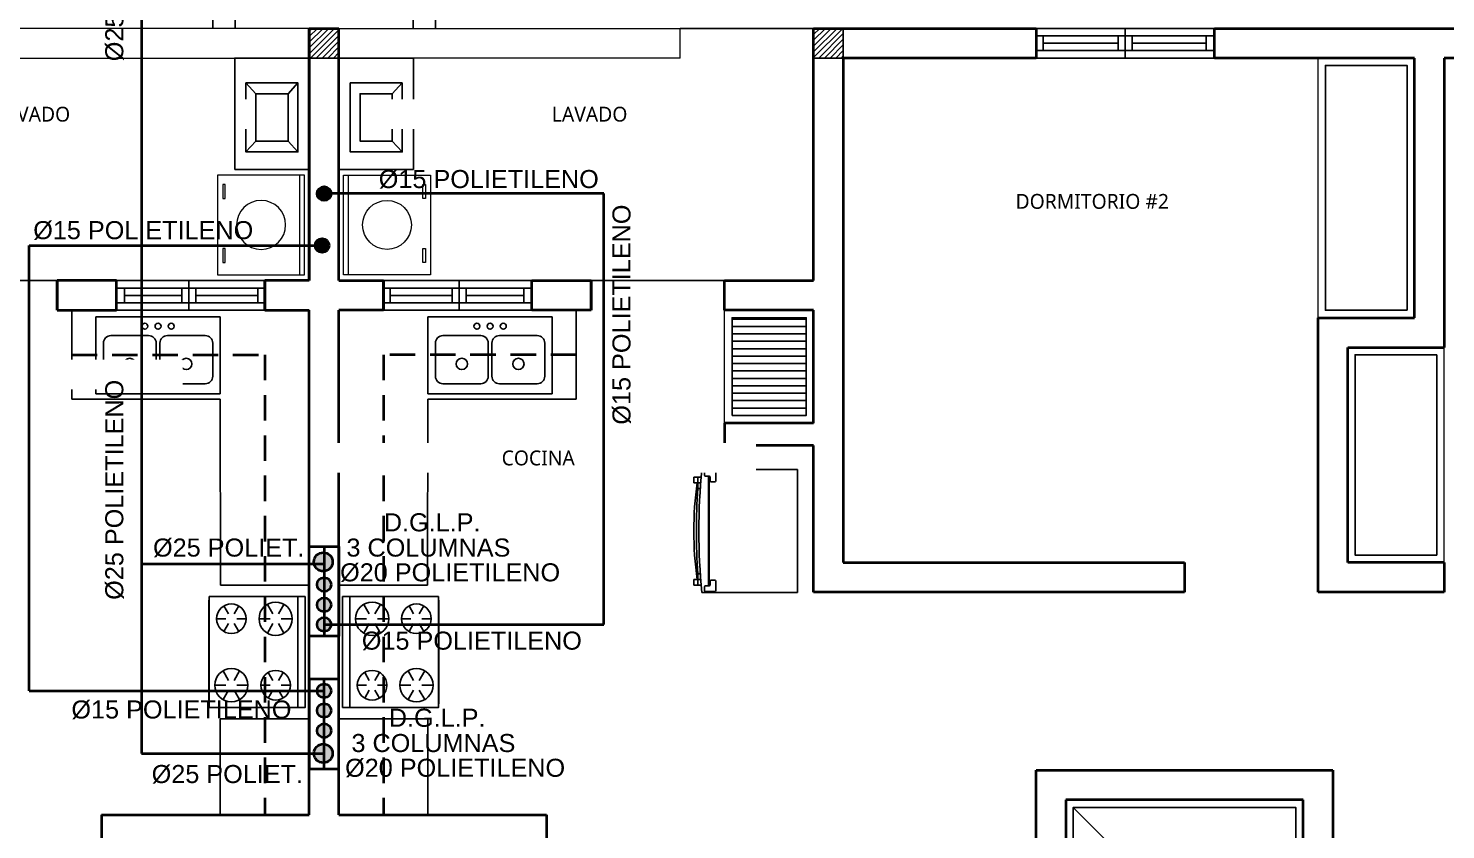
# Model space of a CAD drawing. Header units: feet. Extents: x 1019 to 2236, y -546 to 122.
# Drawn here: x 1083.44 to 1092.99, y -502.91 to -497.51 of the extents above; entities that cross this region are included whole.
import ezdxf

# ---------------------------------------------------------------- set-up
doc = ezdxf.new("R2010")
doc.units = ezdxf.units.FT
doc.header["$LTSCALE"] = 0.05
doc.header["$MEASUREMENT"] = 0
doc.linetypes.add('ACAD_ISO14W100', pattern=[25.5, 12, -3, 0.5, -3, 0.5, -3, 0.5, -3])
doc.linetypes.add('HIDDEN', pattern=[9.525, 6.35, -3.175])
for name, color, linetype, lineweight in [('A-WALL', 7, 'Continuous', 25), ('arq-pisos', 251, 'Continuous', 5), ('closet', 8, 'Continuous', 5), ('COCINA', 8, 'Continuous', 25), ('FURN', 8, 'Continuous', 9), ('GAS', 6, 'ACAD_ISO14W100', 35), ('MB', 8, 'Continuous', 20)]:
    doc.layers.add(name, color=color, linetype=linetype, lineweight=lineweight)
for name, color, linetype in [('columna', 9, 'Continuous'), ('MB3', 8, 'Continuous'), ('MUEBLES', 8, 'Continuous'), ('MUROS', 7, 'Continuous'), ('muross', 7, 'Continuous'), ('PERT-VENT', 8, 'Continuous'), ('PISO', 8, 'Continuous'), ('PISOS', 7, 'Continuous'), ('TEXXT', 2, 'Continuous'), ('TXT', 2, 'Continuous')]:
    doc.layers.add(name, color=color, linetype=linetype)
doc.styles.add('ads', font='trebuc.ttf', dxfattribs={"height": 0.14})
doc.styles.add('DAMIAN', font='arial.ttf', dxfattribs={"height": 0.12})
doc.styles.get("Standard").update_dxf_attribs({"font": 'arial.ttf'})
doc.linetypes.add('GAS_LINE', pattern='A,12.7,-5.08,["GAS",Standard,S=2.54,R=0,X=-2.54,Y=-1.27],-6.35', length=24.13)

# ---------------------------------------------------------------- blocks, each defined once
blk = doc.blocks.new('A$C285A50AC')
at = {"layer": 'MUEBLES'}
for p, q in [((0.0012, 0.6896, -0.889), (0, 0.0292, -0.889)), ((0.0012, 0.6896), (0.0011, 0.6388)), ((0.7632, 0.6882), (0.0012, 0.6896)), ((0.7632, 0.6882, -0.889), (0.0012, 0.6896, -0.889)), ((0.762, 0.0278, -0.889), (0.7632, 0.6882, -0.889)), ((0.7631, 0.6374), (0.7632, 0.6882)), ((0.0011, 0.6388), (0.7631, 0.6374)), ((0, 0.0292, -0.889), (0.762, 0.0278, -0.889))]:
    blk.add_line(p, q, dxfattribs=at)
at = {"layer": 'MUEBLES', "color": 8}
for p, q in [((0.1533, 0.5242, 0.0025), (0.1534, 0.6004, 0.0025)), ((0.6105, 0.5234, 0.0025), (0.6106, 0.5869, 0.0025)), ((0.1203, 0.5052, 0.0025), (0.0543, 0.5435, 0.0025)), ((0.1863, 0.5051, 0.0025), (0.2523, 0.5431, 0.0025)), ((0.5775, 0.5044, 0.0025), (0.5225, 0.5363, 0.0025)), ((0.6435, 0.5043, 0.0025), (0.6985, 0.5359, 0.0025)), ((0.1202, 0.4671, 0.0025), (0.0541, 0.4292, 0.0025)), ((0.1532, 0.448, 0.0025), (0.153, 0.3718, 0.0025)), ((0.1862, 0.467, 0.0025), (0.2521, 0.4288, 0.0025)), ((0.5774, 0.4663, 0.0025), (0.5223, 0.4347, 0.0025)), ((0.6104, 0.4472, 0.0025), (0.6102, 0.3837, 0.0025)), ((0.6434, 0.4662, 0.0025), (0.6983, 0.4343, 0.0025)), ((0.6099, 0.2186, 0.0025), (0.6101, 0.2948, 0.0025)), ((0.1197, 0.2004, 0.0025), (0.0648, 0.2323, 0.0025)), ((0.1527, 0.2194, 0.0025), (0.1529, 0.2829, 0.0025)), ((0.1857, 0.2003, 0.0025), (0.2408, 0.232, 0.0025)), ((0.5769, 0.1996, 0.0025), (0.511, 0.2378, 0.0025)), ((0.6429, 0.1995, 0.0025), (0.709, 0.2375, 0.0025)), ((0.1196, 0.1623, 0.0025), (0.0646, 0.1307, 0.0025)), ((0.1526, 0.1432, 0.0025), (0.1525, 0.0797, 0.0025)), ((0.1856, 0.1622, 0.0025), (0.2406, 0.1304, 0.0025)), ((0.5768, 0.1615, 0.0025), (0.5108, 0.1235, 0.0025)), ((0.6098, 0.1424, 0.0025), (0.6097, 0.0662, 0.0025)), ((0.6428, 0.1614, 0.0025), (0.7088, 0.1232, 0.0025))]:
    blk.add_line(p, q, dxfattribs=at)
at = {"layer": 'MUEBLES', "extrusion": (-0.001805, -0.999998, 0)}
for p, q in [((0.0635, 0.0265, -0.6223), (0.6985, 0.0254, -0.6223)), ((0.0635, 0.0265, -0.1016), (0.6985, 0.0254, -0.1016))]:
    blk.add_line(p, q, dxfattribs=at)
at = {"layer": 'MUEBLES'}
for centre, radius in [((0.1532, 0.4861, 0.0025), 0.1143), ((0.6104, 0.4853, 0.0025), 0.1016), ((0.6099, 0.1805, 0.0025), 0.1143), ((0.1527, 0.1813, 0.0025), 0.1016)]:
    blk.add_circle(centre, radius, dxfattribs=at)
at = {"layer": 'MUEBLES', "color": 8, "extrusion": (-0.001805, -0.999998, 0)}
for centre in [(0.0888, -0.0381, -0.0267), (0.2158, -0.0381, -0.0267), (0.3809, -0.0381, -0.0267), (0.546, -0.0381, -0.0267), (0.673, -0.0381, -0.0267)]:
    blk.add_circle(centre, 0.0254, dxfattribs=at)
at = {"layer": 'MUEBLES'}
for points in [[(0.0012, 0.6896, 0.254), (0.0011, 0.6388, 0.254), (0.7631, 0.6374, 0.254), (0.7632, 0.6882, 0.254)], [(0, 0.0292), (0.0011, 0.6388), (0.7631, 0.6374), (0.762, 0.0278)]]:
    blk.add_3dface(points, dxfattribs=at)
at = {"layer": 'MUEBLES', "color": 8}
for points in [[(0.0254, 0.0266, -0.0762), (0.0254, 0.0266, -0.5334), (0.7366, 0.0253, -0.5334), (0.7366, 0.0253, -0.0762)], [(0.0254, 0.0266, -0.5969), (0.0254, 0.0266, -0.8509), (0.7366, 0.0253, -0.8509), (0.7366, 0.0253, -0.5969)]]:
    blk.add_3dface(points, dxfattribs=at)
blk = doc.blocks.new('A$C2C3967B4')
at = {"layer": 'COCINA'}
for p, q in [((0.8382, 0.5199), (0, 0.5199)), ((0, 0.5199), (0, 0)), ((0.8382, 0), (0.8382, 0.5199)), ((0.3556, 0.3929), (0.1016, 0.3929)), ((0.7366, 0.3929), (0.4826, 0.3929)), ((0.0508, 0.3421), (0.0508, 0.1189)), ((0.4064, 0.1189), (0.4064, 0.3421)), ((0.4318, 0.3421), (0.4318, 0.1189)), ((0.7874, 0.1189), (0.7874, 0.3421)), ((0.1016, 0.0681), (0.3556, 0.0681)), ((0.4826, 0.0681), (0.7366, 0.0681)), ((0, 0), (0.8382, 0))]:
    blk.add_line(p, q, dxfattribs=at)
for centre, radius in [((0.3302, 0.4564), 0.0201), ((0.4191, 0.4564), 0.0201), ((0.508, 0.4564), 0.0201), ((0.2286, 0.2024), 0.0381), ((0.6096, 0.2024), 0.0381)]:
    blk.add_circle(centre, radius, dxfattribs=at)
for centre, start, end in [((0.1016, 0.3421), 90, 180), ((0.3556, 0.3421), 0, 90), ((0.4826, 0.3421), 90, 180), ((0.7366, 0.3421), 0, 90), ((0.1016, 0.1189), 180, 270), ((0.3556, 0.1189), 270, 0), ((0.4826, 0.1189), 180, 270), ((0.7366, 0.1189), 270, 0)]:
    blk.add_arc(centre, 0.0508, start, end, dxfattribs=at)
blk = doc.blocks.new('A$C007B5363')
at = {"layer": 'COCINA'}
for p, q in [((0, 0.8287), (0.5944, 0.8287)), ((0, 0), (0, 0.8287)), ((0.5507, 0.816), (0.5507, 0.7525)), ((0.6206, 0.8223), (0.5571, 0.8223)), ((0.5888, 0.7525), (0.5888, 0.7779)), ((0.5944, 0.8287), (0.6007, 0.8287)), ((0.5944, 0.8223), (0.5944, 0.8287)), ((0.5944, 0.0446), (0.5944, 0.7841)), ((0.5952, 0.7842), (0.6206, 0.7842)), ((0.6007, 0.8287), (0.6007, 0.8223)), ((0.6452, 0.8287), (0.6007, 0.8287)), ((0.6007, 0.7842), (0.6007, 0.0445)), ((0.6269, 0.7906), (0.6269, 0.816)), ((0.6487, 0.7779), (0.6706, 0.7779)), ((0.6706, 0.7779), (0.6975, 0.7779)), ((0.6706, 0.7398), (0.6706, 0.7779)), ((0.6706, 0.7398), (0.6706, 0.7779)), ((0.6987, 0.7398), (0.6987, 0.7779)), ((0.5571, 0.7461), (0.5825, 0.7461)), ((0.6706, 0.7398), (0.6513, 0.7398)), ((0.6539, 0.7017), (0.6706, 0.7017)), ((0.6975, 0.7398), (0.6706, 0.7398)), ((0.6706, 0.7398), (0.6706, 0.7017)), ((0.6706, 0.7017), (0.6706, 0.7398)), ((0.6706, 0.127), (0.6539, 0.127)), ((0.6706, 0.127), (0.6706, 0.0889)), ((0.6706, 0.0889), (0.6706, 0.127)), ((0.5944, 0), (0, 0)), ((0.5507, 0.0762), (0.5507, 0.0127)), ((0.5825, 0.0826), (0.5571, 0.0826)), ((0.5571, 0.0064), (0.6206, 0.0064)), ((0.5888, 0.0508), (0.5888, 0.0762)), ((0.5944, 0), (0.5944, 0.0064)), ((0.5944, 0), (0.6007, 0)), ((0.6206, 0.0445), (0.5952, 0.0445)), ((0.6007, 0.0064), (0.6007, 0)), ((0.6007, 0), (0.6452, 0)), ((0.6269, 0.0127), (0.6269, 0.0381)), ((0.6706, 0.0508), (0.6487, 0.0508)), ((0.6513, 0.0889), (0.6706, 0.0889)), ((0.6706, 0.0889), (0.6975, 0.0889)), ((0.6706, 0.0508), (0.6706, 0.0889)), ((0.6706, 0.0508), (0.6706, 0.0889)), ((0.6975, 0.0508), (0.6706, 0.0508)), ((0.6987, 0.0508), (0.6987, 0.0889))]:
    blk.add_line(p, q, dxfattribs=at)
for centre, radius, start, end in [((0.5571, 0.816), 0.00635, 90, 180), ((0.5952, 0.7779), 0.00635, 90, 180), ((0.6206, 0.816), 0.00635, 360, 90), ((0.6206, 0.7906), 0.00635, 270, 360), ((-3.8512, 0.4143), 4.5154, 354.73513, 5.26487), ((0.5571, 0.7525), 0.00635, 180, 270), ((0.5825, 0.7525), 0.00635, 270, 360), ((-3.0793, 0.4143), 3.7608, 355.61817, 4.38183), ((-1.6745, 0.4143), 2.3731, 352.11514, 7.88486), ((0.5571, 0.0762), 0.00635, 90, 180), ((0.5571, 0.0127), 0.00635, 180, 270), ((0.5825, 0.0762), 0.00635, 360, 90), ((0.5952, 0.0508), 0.00635, 180, 270), ((0.6206, 0.0381), 0.00635, 360, 90), ((0.6206, 0.0127), 0.00635, 270, 360)]:
    blk.add_arc(centre, radius, start, end, dxfattribs=at)
blk = doc.blocks.new('A$C01EB0BB3')
at = {"layer": 'FURN'}
for p, q in [((0, 0, 224.5603), (0, 0.6096, 224.5603)), ((0, 0.6096, 224.5603), (0.5334, 0.6096, 224.5603)), ((0.5034, 0.6096, 224.5603), (0.5034, 0, 224.5603)), ((0.5334, 0.6096, 224.5603), (0.5334, 0, 224.5603)), ((0.5334, 0, 224.5603), (0, 0, 224.5603))]:
    blk.add_line(p, q, dxfattribs=at)
at = {"layer": 'FURN', "ltscale": 0.02, "elevation": 224.5603}
for points in [[(0.047, 0.5357), (0.047, 0.4496), (0.0315, 0.4496), (0.0315, 0.5357)], [(0.047, 0.1432), (0.047, 0.0572), (0.0315, 0.0572), (0.0315, 0.1432)]]:
    blk.add_lwpolyline(points, close=True, dxfattribs=at)
at = {"layer": 'FURN', "ltscale": 0.02}
blk.add_circle((0.2667, 0.3048, 224.5603), 0.15, dxfattribs=at)
blk = doc.blocks.new('A$C18ED6237')
at = {"layer": 'PERT-VENT', "extrusion": (-2.36783e-12, 8.94772e-16, -1)}
for p, q in [((1.2, 0.2), (0, 0.2)), ((0.6, 0.2), (0.6, 0)), ((1.2, 0.15), (0, 0.15)), ((0.0538, 0.05), (0.0538, 0.15)), ((0.5533, 0.1), (0.0538, 0.1)), ((0.5533, 0.15), (0.5533, 0.05)), ((0.6467, 0.15), (0.6467, 0.05)), ((1.1533, 0.1), (0.6467, 0.1)), ((1.2, 0.05), (0, 0.05)), ((0, 0), (1.2, 0))]:
    blk.add_line(p, q, dxfattribs=at)
at = {"layer": 'PERT-VENT'}
blk.add_line((1.1533, 0.05), (1.1533, 0.15), dxfattribs=at)
blk = doc.blocks.new('A$C012446DC')
at = {"layer": 'PISO'}
h = blk.add_hatch(dxfattribs=at)
h.set_pattern_fill('ANSI31', color=256, scale=0.008571, angle=180)
h.set_pattern_definition([(225, (206536.064322, 1154820.960068), (0.0192434059784, -0.0192434059784), [])])
h.paths.add_polyline_path([(0, 0), (0.2, 0), (0.2, 0.2), (0, 0.2)])
at = {"layer": 'columna'}
blk.add_lwpolyline([(0.2, 0.2), (0, 0.2), (0, 0), (0.2, 0)], close=True, dxfattribs=at)
blk = doc.blocks.new('A$C791B5281')
at = {"layer": 'MUROS', "lineweight": 35}
blk.add_line((4.9, 10.3, 1.2387), (5.1, 10.3, 1.2387), dxfattribs=at)
for p in [(4.9, 10.1, 1.2387), (8.3, 10.1, 1.2387)]:
    blk.add_blockref('A$C012446DC', p)

msp = doc.modelspace()

# ---------------------------------------------------------------- hatches: boundary and pattern name
at = {"layer": 'GAS', "linetype": 'GAS_LINE', "ltscale": 0.5}
h = msp.add_hatch(color=256, dxfattribs=at)
edge = h.paths.add_edge_path()
edge.add_arc((1085.4345, -498.6254), 0.0473, 0, 360)
h = msp.add_hatch(color=256, dxfattribs=at)
edge = h.paths.add_edge_path()
edge.add_arc((1085.421, -498.975), 0.0473, 0, 360)
at = {"layer": 'GAS', "linetype": 'GAS_LINE', "ltscale": 0.8}
h = msp.add_hatch(color=256, dxfattribs=at)
h.dxf.hatch_style = 1
edge = h.paths.add_edge_path()
edge.add_arc((1085.4291, -501.1071), 0.0633, 0, 360)
h = msp.add_hatch(color=256, dxfattribs=at)
h.dxf.hatch_style = 1
edge = h.paths.add_edge_path()
edge.add_arc((1085.4345, -501.2602), 0.0473, 0, 360)
edge = h.paths.add_edge_path()
edge.add_arc((1085.4345, -501.396), 0.0473, 0, 360)
edge = h.paths.add_edge_path()
edge.add_arc((1085.4345, -501.5284), 0.0473, 0, 360)
h = msp.add_hatch(color=256, dxfattribs=at)
h.dxf.hatch_style = 1
edge = h.paths.add_edge_path()
edge.add_arc((1085.4345, -502.2445), 0.0473, 0, 360, ccw=False)
edge = h.paths.add_edge_path()
edge.add_arc((1085.4345, -502.1087), 0.0473, 0, 360, ccw=False)
edge = h.paths.add_edge_path()
edge.add_arc((1085.4345, -501.9762), 0.0473, 0, 360, ccw=False)
h = msp.add_hatch(color=256, dxfattribs=at)
h.dxf.hatch_style = 1
edge = h.paths.add_edge_path()
edge.add_arc((1085.4291, -502.3975), 0.0633, 0, 360, ccw=False)
at = {"layer": 'PISO'}
h = msp.add_hatch(dxfattribs=at)
h.set_pattern_fill('ANSI31', color=256, scale=0.4, angle=315, style=0)
h.set_pattern_definition([(0, (1088.18446, -500.120284), (2e-17, 0.05), [])])
h.paths.add_polyline_path([(1088.1845, -500.1203), (1088.6845, -500.1203), (1088.6845, -499.4615), (1088.1845, -499.4615)])

# ---------------------------------------------------------------- linework, layer by layer
at = {"layer": 'A-WALL', "lineweight": 35, "extrusion": (-2.36783e-12, 8.94772e-16, -1)}
for p, q in [((1085.3345, -497.5115), (1085.3345, -499.2115)), ((1085.3345, -499.2115), (1085.3345, -497.5115)), ((1085.5345, -499.2115), (1085.5345, -497.5115)), ((1083.6345, -499.4115), (1083.6345, -499.2115)), ((1084.0345, -499.2115), (1083.6345, -499.2115)), ((1083.6345, -499.2115), (1083.6345, -499.4115)), ((1084.0345, -499.4115), (1084.0345, -499.2115)), ((1084.0345, -499.4115), (1084.0345, -499.2115)), ((1085.3345, -499.2115), (1085.0345, -499.2115)), ((1085.0345, -499.2115), (1085.0345, -499.4115)), ((1085.0345, -499.4115), (1085.0345, -499.2115)), ((1085.0345, -499.4115), (1085.0345, -499.2115)), ((1083.6345, -499.4115), (1084.0345, -499.4115)), ((1085.0345, -499.4115), (1085.3345, -499.4115)), ((1085.3345, -502.8115), (1085.3345, -499.4115)), ((1085.5345, -502.8115), (1085.5345, -499.4115)), ((1083.9345, -502.8115), (1083.9345, -506.6115)), ((1083.9345, -502.8115), (1085.3345, -502.8115)), ((1085.5345, -502.8115), (1086.9345, -502.8115)), ((1086.9345, -502.8115), (1086.9345, -506.6115))]:
    msp.add_line(p, q, dxfattribs=at)
at = {"layer": 'A-WALL', "lineweight": 35}
for p, q in [((1085.3345, -497.5115), (1085.5345, -497.5115)), ((1088.1345, -500.1723), (1088.1345, -500.3223))]:
    msp.add_line(p, q, dxfattribs=at)
at = {"layer": 'A-WALL', "lineweight": 35, "extrusion": (-2.36659e-12, 8.94772e-16, -1)}
for p, q in [((1088.7345, -497.5115), (1090.2345, -497.5115)), ((1088.7345, -499.2115), (1088.7345, -497.5115)), ((1090.2345, -497.5115), (1090.2345, -497.7115)), ((1091.4377, -497.5115), (1093.2845, -497.5115)), ((1091.4377, -497.7115), (1091.4377, -497.5115)), ((1090.2345, -497.7115), (1088.9345, -497.7115)), ((1088.9345, -497.7115), (1088.9345, -501.1115)), ((1092.7845, -497.7115), (1091.4377, -497.7115)), ((1092.7845, -499.4615), (1092.7845, -497.7115)), ((1093.2845, -497.7115), (1092.9845, -497.7115)), ((1092.9845, -497.7115), (1092.9845, -499.6615)), ((1085.5345, -499.2115), (1085.8345, -499.2115)), ((1085.8345, -499.2115), (1085.8345, -499.4115)), ((1085.8345, -499.4115), (1085.8345, -499.2115)), ((1085.8345, -499.4115), (1085.8345, -499.2115)), ((1086.8345, -499.2115), (1087.2345, -499.2115)), ((1086.8345, -499.4115), (1086.8345, -499.2115)), ((1086.8345, -499.4115), (1086.8345, -499.2115)), ((1087.2345, -499.4115), (1087.2345, -499.2115)), ((1087.2345, -499.2115), (1087.2345, -499.4115)), ((1088.1345, -499.4115), (1088.1345, -499.2115)), ((1088.1345, -499.2115), (1088.7345, -499.2115)), ((1085.8345, -499.4115), (1085.5345, -499.4115)), ((1087.2345, -499.4115), (1086.8345, -499.4115)), ((1088.7345, -499.4115), (1088.1345, -499.4115)), ((1088.7345, -500.1723), (1088.7345, -499.4115)), ((1092.1345, -501.3115), (1092.1345, -499.4615)), ((1092.1345, -499.4615), (1092.7845, -499.4615)), ((1092.3345, -501.1115), (1092.3345, -499.6615)), ((1092.3345, -499.6615), (1092.9845, -499.6615)), ((1088.7345, -500.1723), (1088.1345, -500.1723)), ((1088.7345, -500.3223), (1088.1345, -500.3223)), ((1088.7345, -501.3115), (1088.7345, -500.3223)), ((1088.9345, -501.1115), (1091.2345, -501.1115)), ((1091.2345, -501.1115), (1091.2345, -501.3115)), ((1092.9845, -501.1115), (1092.3345, -501.1115)), ((1092.9845, -501.1115), (1092.9845, -501.3115)), ((1091.2345, -501.3115), (1088.7345, -501.3115)), ((1092.9845, -501.3115), (1092.1345, -501.3115)), ((1090.2345, -507.6115), (1090.2345, -502.5115)), ((1090.2345, -502.5115), (1092.2345, -502.5115)), ((1092.2345, -502.5115), (1092.2345, -504.3127)), ((1090.4345, -502.7115), (1090.4345, -505.1157)), ((1092.0345, -502.7115), (1090.4345, -502.7115)), ((1092.0345, -504.3127), (1092.0345, -502.7115))]:
    msp.add_line(p, q, dxfattribs=at)
at = {"layer": 'closet', "extrusion": (2.36783e-12, 8.94772e-16, -1)}
for p, q in [((1092.1345, -499.4615), (1092.1345, -497.7115)), ((1092.9845, -501.1115), (1092.9845, -499.6615))]:
    msp.add_line(p, q, dxfattribs=at)
at = {"layer": 'closet'}
msp.add_line((1088.1345, -500.1723), (1088.1345, -499.4115), dxfattribs=at)
at = {"layer": 'closet', "extrusion": (-2.36659e-12, 8.94772e-16, -1)}
msp.add_line((1092.9845, -501.1115), (1092.9845, -499.6615), dxfattribs=at)
at = {"layer": 'COCINA', "extrusion": (-2.36783e-12, 8.94772e-16, -1)}
for p, q in [((1084.9079, -497.8793), (1084.9749, -497.952)), ((1085.2584, -497.8793), (1085.1914, -497.952)), ((1084.9079, -498.3444), (1084.9749, -498.2717)), ((1085.2584, -498.3444), (1085.1914, -498.2717)), ((1085.3345, -498.4616), (1084.8322, -498.4616)), ((1083.7345, -499.4115), (1083.7345, -500.0115)), ((1083.7345, -500.0115), (1084.7345, -500.0115)), ((1084.7345, -500.0115), (1084.7364, -501.2642)), ((1084.7364, -501.2642), (1085.3345, -501.2642)), ((1084.7345, -502.1642), (1085.3345, -502.1642)), ((1084.7345, -502.1642), (1084.7345, -502.8115))]:
    msp.add_line(p, q, dxfattribs=at)
at = {"layer": 'COCINA', "extrusion": (-2.36659e-12, 8.94772e-16, -1)}
for p, q in [((1085.961, -497.8793), (1085.8941, -497.952)), ((1085.961, -498.3444), (1085.8941, -498.2717)), ((1085.5345, -498.4616), (1086.0367, -498.4616)), ((1087.1345, -499.4115), (1087.1345, -500.0115)), ((1086.1345, -500.0115), (1086.1325, -501.2642)), ((1087.1345, -500.0115), (1086.1345, -500.0115)), ((1086.1325, -501.2642), (1085.5318, -501.2642)), ((1086.1345, -502.1642), (1085.5318, -502.1642)), ((1085.5331, -502.163), (1086.1331, -502.1642)), ((1086.1345, -502.1642), (1086.1345, -502.8115))]:
    msp.add_line(p, q, dxfattribs=at)
at = {"layer": 'COCINA', "extrusion": (-2.36659e-12, 8.94772e-16, -1), "elevation": 0}
for points in [[(-1086.0367, -498.4616), (-1085.5345, -498.4616), (-1085.5345, -497.7115), (-1086.0367, -497.7115)], [(-1085.961, -497.8793), (-1085.6105, -497.8793), (-1085.6105, -498.3444), (-1085.961, -498.3444)], [(-1085.8941, -497.952), (-1085.6775, -497.952), (-1085.6775, -498.2717), (-1085.8941, -498.2717)]]:
    msp.add_lwpolyline(points, close=True, dxfattribs=at)
at = {"layer": 'COCINA', "extrusion": (-2.36783e-12, 8.94772e-16, -1), "elevation": 0}
for points in [[(-1084.9079, -497.8793), (-1085.2584, -497.8793), (-1085.2584, -498.3444), (-1084.9079, -498.3444)], [(-1084.9749, -497.952), (-1085.1914, -497.952), (-1085.1914, -498.2717), (-1084.9749, -498.2717)]]:
    msp.add_lwpolyline(points, close=True, dxfattribs=at)
at = {"layer": 'GAS', "linetype": 'GAS_LINE', "ltscale": 0.5}
for p, q in [((1087.321, -498.6254), (1085.4411, -498.6254)), ((1083.4477, -498.975), (1085.421, -498.975)), ((1085.4345, -501.5284), (1087.321, -501.5284)), ((1083.4477, -501.9762), (1085.4345, -501.9762))]:
    msp.add_line(p, q, dxfattribs=at)
at = {"layer": 'GAS', "linetype": 'GAS_LINE', "ltscale": 0.8}
for p, q in [((1085.4345, -501.0026), (1085.4345, -501.6082)), ((1084.2039, -501.1199), (1085.4291, -501.1199)), ((1085.4345, -502.5021), (1085.4345, -501.8964)), ((1084.2039, -502.3975), (1085.4291, -502.3975))]:
    msp.add_line(p, q, dxfattribs=at)
for points in [[(1085.3345, -501.0026), (1085.5345, -501.0026), (1085.5345, -501.6082), (1085.3345, -501.6082)], [(1085.3345, -502.5021), (1085.5345, -502.5021), (1085.5345, -501.8964), (1085.3345, -501.8964)]]:
    msp.add_lwpolyline(points, close=True, dxfattribs=at)
at = {"layer": 'GAS', "linetype": 'GAS_LINE', "ltscale": 0.5}
for centre in [(1085.4345, -498.6254), (1085.421, -498.975)]:
    msp.add_circle(centre, 0.0473, dxfattribs=at)
at = {"layer": 'GAS', "linetype": 'GAS_LINE', "ltscale": 0.8}
for centre, radius in [((1085.4291, -501.1071), 0.0633), ((1085.4345, -501.2602), 0.0473), ((1085.4345, -501.396), 0.0473), ((1085.4345, -501.5284), 0.0473), ((1085.4345, -501.9762), 0.0473), ((1085.4345, -502.1087), 0.0473), ((1085.4345, -502.2445), 0.0473), ((1085.4291, -502.3975), 0.0633)]:
    msp.add_circle(centre, radius, dxfattribs=at)
at = {"layer": 'MB', "extrusion": (-2.36783e-12, 8.94772e-16, -1)}
for p, q in [((1085.3345, -497.5115), (1083.0345, -497.5115)), ((1083.0345, -497.7115), (1085.3345, -497.7115))]:
    msp.add_line(p, q, dxfattribs=at)
at = {"layer": 'MB', "extrusion": (-2.36659e-12, 8.94772e-16, -1)}
for p, q in [((1085.5345, -497.5115), (1087.8345, -497.5115)), ((1087.8345, -497.7115), (1085.5345, -497.7115))]:
    msp.add_line(p, q, dxfattribs=at)
at = {"layer": 'MB'}
msp.add_line((1087.8345, -497.7115), (1087.8345, -497.5115), dxfattribs=at)
at = {"layer": 'MB3', "linetype": 'HIDDEN', "lineweight": 35, "ltscale": 0.54, "extrusion": (-2.36783e-12, 8.94772e-16, -1)}
for p, q in [((1083.7345, -499.7115), (1085.0345, -499.7115)), ((1085.0345, -499.7115), (1085.0345, -502.8115))]:
    msp.add_line(p, q, dxfattribs=at)
at = {"layer": 'MB3', "linetype": 'HIDDEN', "lineweight": 35, "ltscale": 0.54, "extrusion": (-2.36659e-12, 8.94772e-16, -1)}
for p, q in [((1087.1345, -499.7115), (1085.8345, -499.7115)), ((1085.8345, -499.7115), (1085.8345, -502.8115))]:
    msp.add_line(p, q, dxfattribs=at)
at = {"layer": 'muross', "extrusion": (-2.36783e-12, 8.94772e-16, -1)}
msp.add_line((1085.5345, -497.7086), (1085.5345, -497.5115), dxfattribs=at)
at = {"layer": 'PERT-VENT', "extrusion": (-2.36783e-12, 8.94772e-16, -1)}
for p, q in [((1085.0345, -499.2115), (1084.0345, -499.2115)), ((1085.0345, -499.2615), (1084.0345, -499.2615)), ((1084.0883, -499.3615), (1084.0883, -499.2615)), ((1084.4768, -499.2615), (1084.4768, -499.3615)), ((1084.5235, -499.2115), (1084.5235, -499.4115)), ((1084.5701, -499.2615), (1084.5701, -499.3615)), ((1084.9878, -499.3615), (1084.9878, -499.2615)), ((1085.0345, -499.3615), (1084.0345, -499.3615)), ((1084.4768, -499.3115), (1084.0883, -499.3115)), ((1084.9878, -499.3115), (1084.5701, -499.3115)), ((1084.0345, -499.4115), (1085.0345, -499.4115))]:
    msp.add_line(p, q, dxfattribs=at)
at = {"layer": 'PERT-VENT', "extrusion": (-2.36659e-12, 8.94772e-16, -1)}
for p, q in [((1085.8345, -499.2115), (1086.8345, -499.2115)), ((1085.8345, -499.2615), (1086.8345, -499.2615)), ((1085.8811, -499.3615), (1085.8811, -499.2615)), ((1086.2988, -499.2615), (1086.2988, -499.3615)), ((1086.3454, -499.2115), (1086.3454, -499.4115)), ((1086.3921, -499.2615), (1086.3921, -499.3615)), ((1086.7806, -499.3615), (1086.7806, -499.2615)), ((1085.8345, -499.3615), (1086.8345, -499.3615)), ((1085.8811, -499.3115), (1086.2988, -499.3115)), ((1086.3921, -499.3115), (1086.7806, -499.3115)), ((1086.8345, -499.4115), (1085.8345, -499.4115))]:
    msp.add_line(p, q, dxfattribs=at)
at = {"layer": 'PISO'}
for p, q in [((1087.8345, -497.5115), (1088.7345, -497.5115)), ((1082.7345, -499.2115), (1083.6345, -499.2115)), ((1087.2345, -499.2115), (1088.1345, -499.2115))]:
    msp.add_line(p, q, dxfattribs=at)
for points in [[(1092.7345, -499.4115), (1092.1845, -499.4115), (1092.1845, -497.7615), (1092.7345, -497.7615)], [(1088.1845, -500.1203), (1088.6845, -500.1203), (1088.6845, -499.4615), (1088.1845, -499.4615)], [(1092.9345, -499.7115), (1092.3845, -499.7115), (1092.3845, -501.0615), (1092.9345, -501.0615)], [(1091.9845, -503.3615), (1091.0845, -503.3615), (1090.4845, -502.7615), (1091.9845, -502.7615)], [(1091.0845, -503.3615), (1090.4845, -502.7615), (1090.4845, -505.0657), (1091.0845, -505.0657)]]:
    msp.add_lwpolyline(points, close=True, dxfattribs=at)
at = {"layer": 'PISOS'}
for p, q in [((1084.6845, -497.5115), (1084.6845, -496.5115)), ((1084.8345, -497.5115), (1084.8345, -496.5115)), ((1086.0345, -497.5115), (1086.0345, -496.5115)), ((1086.1845, -497.5115), (1086.1845, -496.5115))]:
    msp.add_line(p, q, dxfattribs=at)

# ---------------------------------------------------------------- block references
at = {"xscale": -1}
msp.add_blockref('A$C18ED6237', (1091.4345, -497.7115), dxfattribs=at)
at = {"yscale": 1.100000000000023, "rotation": 180}
for p, xscale, zscale in [((1084.7168, -498.5012, -22.456), -1.100000000000023, 1.100000000000001), ((1086.1521, -498.5012, -22.456), 1.100000000000023, 1.100000000000023)]:
    msp.add_blockref('A$C01EB0BB3', p, dxfattribs=dict(at, xscale=xscale, zscale=zscale))
at = {"extrusion": (-1.45777e-14, -2.36562e-12, -1)}
msp.add_blockref('A$C2C3967B4', (-1084.7345, -499.9751, 0), dxfattribs=at)
at = {"extrusion": (1.45777e-14, -2.36562e-12, -1), "xscale": -1}
msp.add_blockref('A$C2C3967B4', (-1086.1345, -499.9751, 0), dxfattribs=at)
at = {"extrusion": (-2.36783e-12, 8.94772e-16, -1), "xscale": -0.9800000000000226, "yscale": 0.9800000000000182, "zscale": 0.9799999999999965, "rotation": 89.89658188472907}
msp.add_blockref('A$C285A50AC', (-1084.6314, -501.3409, 0), dxfattribs=at)
at = {"extrusion": (-2.36659e-12, 8.94772e-16, -1), "xscale": 0.9799999999999661, "yscale": 0.9799999999999661, "zscale": 0.9799999999999661, "rotation": 270.1034181152693}
msp.add_blockref('A$C285A50AC', (-1086.2348, -501.3409, 0), dxfattribs=at)
at = {"layer": 'COCINA', "extrusion": (-2.36659e-12, 8.94772e-16, -1)}
msp.add_blockref('A$C007B5363', (-1088.6254, -501.3136, 0), dxfattribs=at)

# ---------------------------------------------------------------- texts
at = {"layer": 'TEXXT', "char_height": 0.12168, "width": 2.45388, "attachment_point": 5, "rotation": 90, "style": 'DAMIAN'}
for s, insert in [('\\A1;  %%C25 POLIETILENO  ', (1084.0226, -497.0386)), ('\\A1;  %%C15 POLIETILENO  ', (1087.4414, -499.4878))]:
    msp.add_mtext(s, dxfattribs=dict(at, insert=insert))
at = {"layer": 'TEXXT', "char_height": 0.12168, "width": 2.45388, "attachment_point": 5, "style": 'DAMIAN'}
for s, insert in [('\\A1;  %%C15 POLIETILENO  ', (1086.4975, -498.5292, 224.5603)), ('\\A1;  %%C15 POLIETILENO  ', (1084.1684, -498.8737)), ('\\A1;D.G.L.P.', (1086.1632, -500.8412, 0.8712)), ('\\A1;  %%C25 POLIET.', (1084.7447, -501.0128)), ('\\A1;3 COLUMNAS', (1086.1379, -501.0114, 0.8712)), ('\\A1;  %%C20 POLIETILENO  ', (1086.237, -501.1797, 0.8712)), ('\\A1;  %%C15 POLIETILENO  ', (1086.3834, -501.6399)), ('\\A1;  %%C15 POLIETILENO  ', (1084.4258, -502.1039, -0.0025)), ('\\A1;D.G.L.P.', (1086.1968, -502.1583)), ('\\A1;3 COLUMNAS', (1086.1715, -502.3286)), ('\\A1;  %%C25 POLIET.', (1084.7353, -502.5389)), ('\\A1;  %%C20 POLIETILENO  ', (1086.2706, -502.4968))]:
    msp.add_mtext(s, dxfattribs=dict(at, insert=insert))
at = {"layer": 'TXT', "insert": (1090.6125, -498.6276), "char_height": 0.1, "width": 2.838, "attachment_point": 2, "style": 'ads', "bg_fill": 2}
msp.add_mtext('DORMITORIO #2', dxfattribs=at)

# ---------------------------------------------------------------- next in the draw order: texts
at = {"layer": 'TXT', "char_height": 0.1, "width": 2.838, "attachment_point": 2, "style": 'ads', "bg_fill": 2}
for s, insert in [('LAVADO', (1083.4682, -498.04)), ('LAVADO', (1087.2243, -498.04)), ('COCINA', (1083.0124, -499.7939)), ('COCINA', (1086.8779, -500.3565))]:
    msp.add_mtext(s, dxfattribs=dict(at, insert=insert))

# ---------------------------------------------------------------- next in the draw order: hatches: boundary and pattern name
at = {"layer": 'arq-pisos'}
h = msp.add_hatch(dxfattribs=at)
h.set_pattern_fill('AR-HBONE', color=256, scale=0.06, angle=90)
h.set_pattern_definition([(135, (856.05644, -198.79704), (-0.33941125, 5e-17), [0.72, -0.24]), (225, (855.88674, -198.62733), (-0.33941125, 5e-17), [0.72, -0.24])])
edge = h.paths.add_edge_path()
edge.add_line((1079.7309, -513.4924), (1086.9076, -513.4832))
edge.add_line((1086.9076, -513.4832), (1086.9076, -513.4818))
edge.add_line((1086.9076, -513.4818), (1095.4036, -513.4708))
edge.add_line((1095.4036, -513.4708), (1095.5908, -514.6148))
edge.add_arc((1096.5777, -514.4533), 1, 189.29092, 252.05701)
edge.add_line((1096.2696, -515.4047), (1115.3076, -521.5696))
edge.add_line((1115.3076, -521.5696), (1115.6157, -520.6182))
edge.add_line((1115.6157, -520.6182), (1097.1542, -514.64))
edge.add_line((1097.1542, -514.64), (1102.2373, -498.9425))
edge.add_line((1102.2373, -498.9425), (1106.8064, -500.4221))
edge.add_line((1106.8064, -500.4221), (1108.3366, -495.6619))
edge.add_line((1108.3366, -495.6619), (1107.9688, -495.5428))
edge.add_line((1107.9688, -495.5428), (1107.4824, -495.5408))
edge.add_line((1107.4824, -495.5408), (1106.2494, -499.3482))
edge.add_line((1106.2494, -499.3482), (1101.5529, -497.8274))
edge.add_line((1101.5529, -497.8274), (1097.1979, -511.2764))
edge.add_arc((1096.2465, -510.9683), 1, 270.07368, 342.05701, ccw=False)
edge.add_line((1096.2478, -511.9683), (1086.4422, -511.9809))
edge.add_line((1086.4422, -511.9809), (1086.4422, -508.8115))
edge.add_line((1086.4422, -508.8115), (1084.4381, -508.8141))
edge.add_line((1084.4381, -508.8141), (1084.4422, -511.9849))
edge.add_line((1084.4422, -511.9849), (1079.729, -511.991))
edge.add_line((1079.729, -511.991), (1070.1678, -505.8131))
edge.add_line((1070.1678, -505.8131), (1069.9365, -507.7997))
edge.add_line((1069.9365, -507.7997), (1078.4982, -513.3318))
edge.add_arc((1079.0409, -512.4919), 1, 237.13158, 270.07368)
edge.add_line((1079.0422, -513.4919), (1079.7309, -513.4924))

# ---------------------------------------------------------------- next in the draw order: linework, layer by layer
at = {"layer": 'COCINA', "extrusion": (-2.36783e-12, 8.94772e-16, -1), "elevation": 0}
msp.add_lwpolyline([(-1084.8322, -498.4616), (-1085.3345, -498.4616), (-1085.3345, -497.7115), (-1084.8322, -497.7115)], close=True, dxfattribs=at)
at = {"layer": 'GAS', "linetype": 'GAS_LINE', "ltscale": 0.8}
msp.add_line((1084.2039, -495.9013), (1084.2039, -502.3975), dxfattribs=at)
at = {"layer": 'GAS', "linetype": 'GAS_LINE', "ltscale": 0.5}
for p, q in [((1087.321, -501.5284), (1087.321, -498.6254)), ((1083.4477, -501.9762), (1083.4477, -498.975))]:
    msp.add_line(p, q, dxfattribs=at)

# ---------------------------------------------------------------- next in the draw order: block references
msp.add_blockref('A$C791B5281', (1080.4345, -507.8115, -1.2387))

# ---------------------------------------------------------------- next in the draw order: texts
at = {"layer": 'TEXXT', "insert": (1084.0226, -500.6684), "char_height": 0.12168, "width": 2.45388, "attachment_point": 5, "rotation": 90, "style": 'DAMIAN'}
msp.add_mtext('\\A1;  %%C25 POLIETILENO  ', dxfattribs=at)

doc.saveas('drawing.dxf')
